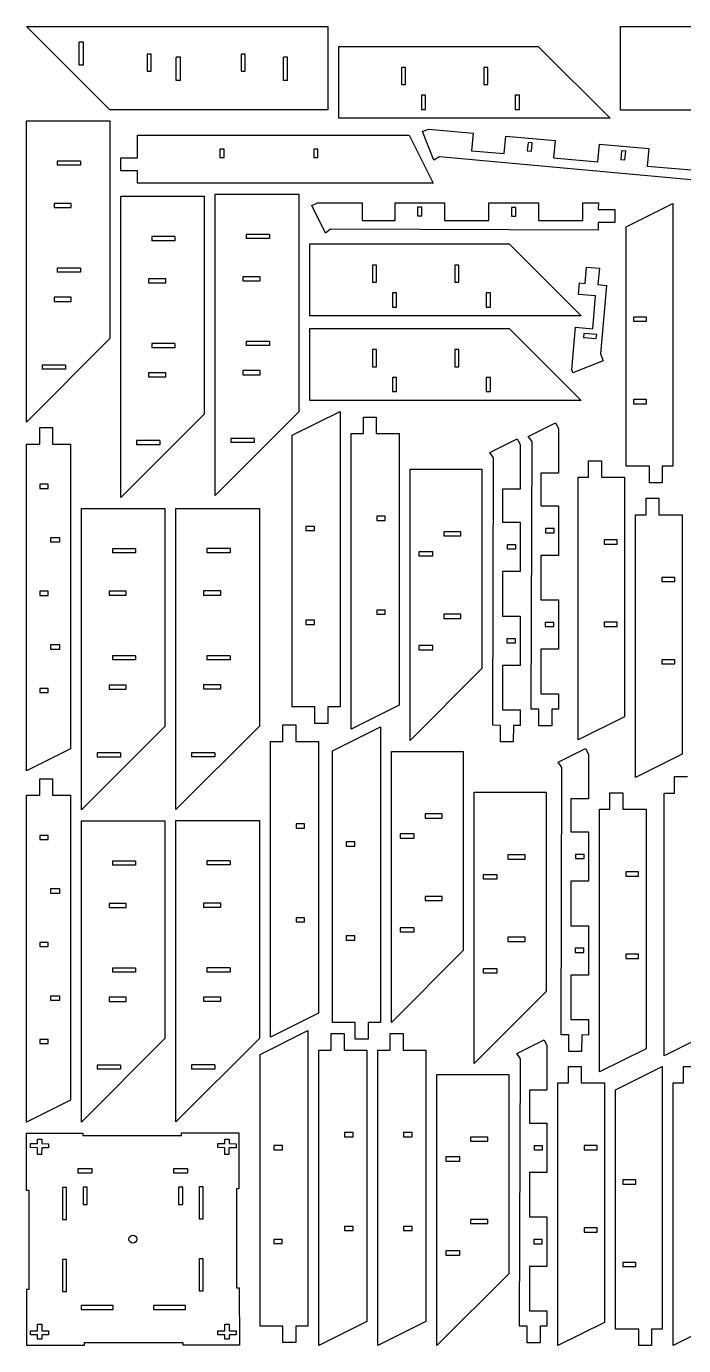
# Model space of a CAD drawing. Extents: x 12 to 2357, y -4 to 494.
# Drawn here: x 1513.4 to 1752.5, y -3.7 to 476.4 of the extents above; entities that cross this region are included whole.
import ezdxf

# ---------------------------------------------------------------- set-up
doc = ezdxf.new("R2010")
doc.units = 0
doc.layers.get('0').update_dxf_attribs({"linetype": 'CONTINUOUS'})

msp = doc.modelspace()

# ---------------------------------------------------------------- linework, layer by layer
for p, q in [((1543.78, 446.06), (1513.41, 476.43)), ((1513.41, 476.43), (1623.04, 476.43)), ((1623.04, 476.43), (1623.04, 446.06)), ((1729.48, 476.35), (1793.18, 476.35)), ((1729.48, 445.95), (1729.48, 476.35)), ((1534.13, 470.73), (1532.63, 470.73)), ((1532.63, 462.26), (1532.63, 470.73)), ((1534.13, 462.26), (1534.13, 470.73)), ((1558.83, 466.38), (1557.33, 466.38)), ((1557.33, 466.38), (1557.33, 460.13)), ((1558.83, 460.13), (1558.83, 466.38)), ((1593, 466.38), (1591.5, 466.38)), ((1591.5, 466.38), (1591.5, 460.13)), ((1593, 460.13), (1593, 466.38)), ((1627.04, 469.17), (1699.56, 469.17)), ((1627.04, 443.01), (1627.04, 469.17)), ((1699.56, 469.17), (1725.72, 443.01)), ((1534.13, 462.26), (1532.63, 462.26)), ((1569.43, 465.21), (1567.93, 465.21)), ((1567.93, 456.74), (1567.93, 465.21)), ((1569.43, 456.74), (1569.43, 465.21)), ((1606.9, 456.74), (1606.9, 465.21)), ((1608.4, 465.21), (1606.9, 465.21)), ((1608.4, 456.74), (1608.4, 465.21)), ((1649.83, 461.5), (1649.83, 455.25)), ((1651.33, 461.5), (1649.83, 461.5)), ((1651.33, 455.25), (1651.33, 461.5)), ((1679.81, 461.5), (1679.81, 455.25)), ((1681.31, 461.5), (1679.81, 461.5)), ((1681.31, 455.25), (1681.31, 461.5)), ((1557.33, 460.13), (1558.83, 460.13)), ((1569.43, 456.74), (1567.93, 456.74)), ((1591.5, 460.13), (1593, 460.13)), ((1608.4, 456.74), (1606.9, 456.74)), ((1649.83, 455.25), (1651.33, 455.25)), ((1657.08, 451.35), (1657.08, 446.23)), ((1658.58, 451.35), (1657.08, 451.35)), ((1658.58, 446.23), (1658.58, 451.35)), ((1679.81, 455.25), (1681.31, 455.25)), ((1691.26, 451.35), (1691.26, 446.23)), ((1692.76, 451.35), (1691.26, 451.35)), ((1692.76, 446.23), (1692.76, 451.35)), ((1513.41, 442.06), (1543.78, 442.06)), ((1513.41, 332.43), (1513.41, 442.06)), ((1623.04, 446.06), (1543.78, 446.06)), ((1543.78, 442.06), (1543.78, 362.8)), ((1725.72, 443.01), (1627.04, 443.01)), ((1657.08, 446.23), (1658.58, 446.23)), ((1691.26, 446.23), (1692.76, 446.23)), ((1773.91, 445.95), (1729.48, 445.95)), ((1657.53, 438.12), (1659.7, 438.98)), ((1661.62, 427.77), (1657.53, 438.12)), ((1659.7, 438.98), (1675.88, 437.56)), ((1675.88, 437.56), (1675.32, 431.19)), ((1553.78, 436.82), (1652.63, 436.82)), ((1553.78, 428.55), (1553.78, 436.82)), ((1652.63, 436.82), (1661.36, 419.37)), ((1687.26, 430.15), (1687.82, 436.52)), ((1687.82, 436.52), (1705.74, 434.95)), ((1695.89, 434.19), (1695.62, 431.11)), ((1697.37, 434.06), (1695.89, 434.19)), ((1697.1, 430.98), (1697.37, 434.06)), ((1705.74, 434.95), (1705.18, 428.58)), ((1721.31, 427.17), (1721.87, 433.54)), ((1721.87, 433.54), (1739.78, 431.97)), ((1524.64, 427.43), (1524.64, 425.93)), ((1533.11, 427.43), (1524.64, 427.43)), ((1533.11, 427.43), (1533.11, 425.93)), ((1547.78, 428.55), (1553.78, 428.55)), ((1547.78, 423.85), (1547.78, 428.55)), ((1583.81, 431.78), (1583.81, 428.71)), ((1585.33, 431.78), (1583.81, 431.78)), ((1583.81, 428.71), (1585.33, 428.71)), ((1585.33, 428.71), (1585.33, 431.78)), ((1618, 431.79), (1618, 428.7)), ((1619.48, 431.79), (1618, 431.79)), ((1618, 428.7), (1619.48, 428.7)), ((1619.48, 428.7), (1619.48, 431.79)), ((1663.65, 428.97), (1661.62, 427.77)), ((1760.6, 420.16), (1663.65, 428.97)), ((1675.32, 431.19), (1687.26, 430.15)), ((1695.62, 431.11), (1697.1, 430.98)), ((1705.18, 428.58), (1721.31, 427.17)), ((1729.91, 431.09), (1729.64, 428.03)), ((1729.64, 428.03), (1731.15, 427.9)), ((1731.42, 430.96), (1729.91, 431.09)), ((1731.15, 427.9), (1731.42, 430.96)), ((1739.78, 431.97), (1739.23, 425.6)), ((1533.11, 425.93), (1524.64, 425.93)), ((1553.78, 423.85), (1547.78, 423.85)), ((1553.78, 419.37), (1553.78, 423.85)), ((1739.23, 425.6), (1755.35, 424.19)), ((1661.36, 419.37), (1553.78, 419.37)), ((1547.78, 414.59), (1578.14, 414.59)), ((1547.78, 304.96), (1547.78, 414.59)), ((1578.14, 414.59), (1578.14, 335.33)), ((1582.14, 415.37), (1612.51, 415.37)), ((1582.14, 305.74), (1582.14, 415.37)), ((1612.51, 415.37), (1612.51, 336.11)), ((1523.46, 412.02), (1523.46, 410.52)), ((1529.71, 412.02), (1523.46, 412.02)), ((1523.46, 410.52), (1529.71, 410.52)), ((1529.71, 410.52), (1529.71, 412.02)), ((1617.19, 411.19), (1619.28, 412.23)), ((1622.17, 401.23), (1617.19, 411.19)), ((1619.28, 412.23), (1635.52, 412.23)), ((1635.52, 412.23), (1635.52, 405.84)), ((1647.51, 412.23), (1665.49, 412.23)), ((1647.51, 405.84), (1647.51, 412.23)), ((1657.23, 410.62), (1655.74, 410.62)), ((1655.74, 410.62), (1655.74, 407.53)), ((1657.23, 407.53), (1657.23, 410.62)), ((1665.49, 412.23), (1665.49, 405.84)), ((1681.68, 412.23), (1699.67, 412.23)), ((1681.68, 405.84), (1681.68, 412.23)), ((1691.42, 410.5), (1689.91, 410.5)), ((1689.91, 410.5), (1689.91, 407.42)), ((1691.42, 407.42), (1691.42, 410.5)), ((1699.67, 412.23), (1699.67, 405.84)), ((1715.86, 412.23), (1721.47, 412.23)), ((1715.86, 405.84), (1715.86, 412.23)), ((1721.47, 412.23), (1721.46, 409.77)), ((1721.46, 409.77), (1727.47, 409.75)), ((1727.47, 409.75), (1727.47, 405.05)), ((1731.57, 403.46), (1748.51, 411.93)), ((1748.51, 411.93), (1748.51, 316.34)), ((1635.52, 405.84), (1647.51, 405.84)), ((1655.74, 407.53), (1657.23, 407.53)), ((1665.49, 405.84), (1681.68, 405.84)), ((1689.91, 407.42), (1691.42, 407.42)), ((1699.67, 405.84), (1715.86, 405.84)), ((1721.44, 405.07), (1721.43, 402.28)), ((1727.47, 405.05), (1721.44, 405.07)), ((1731.57, 316.34), (1731.57, 403.46)), ((1559, 399.95), (1559, 398.45)), ((1567.47, 399.95), (1559, 399.95)), ((1567.47, 399.95), (1567.47, 398.45)), ((1593.37, 400.74), (1593.37, 399.24)), ((1601.84, 400.74), (1593.37, 400.74)), ((1601.84, 399.24), (1593.37, 399.24)), ((1601.84, 400.74), (1601.84, 399.24)), ((1624.08, 402.6), (1622.17, 401.23)), ((1721.43, 402.28), (1624.08, 402.6)), ((1567.47, 398.45), (1559, 398.45)), ((1616.51, 397.25), (1689.03, 397.25)), ((1616.51, 371.09), (1616.51, 397.25)), ((1689.03, 397.25), (1715.19, 371.09)), ((1639.3, 389.58), (1639.3, 383.33)), ((1640.8, 389.58), (1639.3, 389.58)), ((1640.8, 383.33), (1640.8, 389.58)), ((1669.28, 389.58), (1669.28, 383.33)), ((1670.78, 389.58), (1669.28, 389.58)), ((1670.78, 383.33), (1670.78, 389.58)), ((1524.64, 388.46), (1524.64, 386.96)), ((1533.11, 388.46), (1524.64, 388.46)), ((1533.11, 386.96), (1524.64, 386.96)), ((1533.11, 388.46), (1533.11, 386.96)), ((1557.83, 384.55), (1557.83, 383.05)), ((1564.08, 384.55), (1557.83, 384.55)), ((1564.08, 383.05), (1564.08, 384.55)), ((1592.19, 385.33), (1592.19, 383.83)), ((1598.44, 385.33), (1592.19, 385.33)), ((1598.44, 383.83), (1598.44, 385.33)), ((1716.66, 382.87), (1717.18, 388.84)), ((1717.18, 388.84), (1721.85, 388.43)), ((1721.85, 388.43), (1721.33, 382.46)), ((1557.83, 383.05), (1564.08, 383.05)), ((1592.19, 383.83), (1598.44, 383.83)), ((1639.3, 383.33), (1640.8, 383.33)), ((1646.55, 379.42), (1646.55, 374.31)), ((1648.05, 379.42), (1646.55, 379.42)), ((1648.05, 374.31), (1648.05, 379.42)), ((1669.28, 383.33), (1670.78, 383.33)), ((1680.72, 379.42), (1680.72, 374.31)), ((1682.22, 379.42), (1680.72, 379.42)), ((1682.22, 374.31), (1682.22, 379.42)), ((1714.22, 378.87), (1714.59, 383.05)), ((1714.59, 383.05), (1716.66, 382.87)), ((1721.33, 382.46), (1724.44, 382.18)), ((1724.44, 382.18), (1722.26, 357.22)), ((1523.46, 377.85), (1523.46, 376.35)), ((1529.71, 377.85), (1523.46, 377.85)), ((1523.46, 376.35), (1529.71, 376.35)), ((1529.71, 376.35), (1529.71, 377.85)), ((1720.49, 378.32), (1714.22, 378.87)), ((1719.45, 366.37), (1720.49, 378.32)), ((1715.19, 371.09), (1616.51, 371.09)), ((1646.55, 374.31), (1648.05, 374.31)), ((1680.72, 374.31), (1682.22, 374.31)), ((1734.26, 370.61), (1734.26, 369.11)), ((1738.95, 370.61), (1734.26, 370.61)), ((1738.95, 369.11), (1738.95, 370.61)), ((1616.51, 366.5), (1689.03, 366.5)), ((1616.51, 340.34), (1616.51, 366.5)), ((1689.03, 366.5), (1715.19, 340.34)), ((1711.82, 351.46), (1713.18, 366.92)), ((1713.18, 366.92), (1719.45, 366.37)), ((1734.26, 369.11), (1738.95, 369.11)), ((1543.78, 362.8), (1513.41, 332.43)), ((1559, 360.98), (1559, 359.48)), ((1567.47, 360.98), (1559, 360.98)), ((1567.47, 360.98), (1567.47, 359.48)), ((1593.37, 361.77), (1593.37, 360.27)), ((1601.84, 361.77), (1593.37, 361.77)), ((1601.84, 360.27), (1593.37, 360.27)), ((1601.84, 361.77), (1601.84, 360.27)), ((1716.2, 364.71), (1716.07, 363.22)), ((1716.07, 363.22), (1720.74, 362.81)), ((1720.87, 364.3), (1716.2, 364.71)), ((1720.74, 362.81), (1720.87, 364.3)), ((1567.47, 359.48), (1559, 359.48)), ((1639.3, 358.83), (1639.3, 352.58)), ((1640.8, 358.83), (1639.3, 358.83)), ((1640.8, 352.58), (1640.8, 358.83)), ((1669.28, 358.83), (1669.28, 352.58)), ((1670.78, 358.83), (1669.28, 358.83)), ((1670.78, 352.58), (1670.78, 358.83)), ((1722.26, 357.22), (1723.24, 354.73)), ((1519.11, 353.15), (1519.11, 351.65)), ((1527.58, 353.15), (1519.11, 353.15)), ((1527.58, 351.65), (1519.11, 351.65)), ((1527.58, 353.15), (1527.58, 351.65)), ((1592.19, 351.16), (1592.19, 349.66)), ((1598.44, 351.16), (1592.19, 351.16)), ((1598.44, 349.66), (1598.44, 351.16)), ((1639.3, 352.58), (1640.8, 352.58)), ((1669.28, 352.58), (1670.78, 352.58)), ((1712.25, 350.38), (1711.82, 351.46)), ((1723.24, 354.73), (1712.25, 350.38)), ((1557.83, 350.38), (1557.83, 348.88)), ((1564.08, 350.38), (1557.83, 350.38)), ((1557.83, 348.88), (1564.08, 348.88)), ((1564.08, 348.88), (1564.08, 350.38)), ((1592.19, 349.66), (1598.44, 349.66)), ((1646.55, 348.67), (1646.55, 343.56)), ((1648.05, 348.67), (1646.55, 348.67)), ((1648.05, 343.56), (1648.05, 348.67)), ((1680.72, 348.67), (1680.72, 343.56)), ((1682.22, 348.67), (1680.72, 348.67)), ((1682.22, 343.56), (1682.22, 348.67)), ((1646.55, 343.56), (1648.05, 343.56)), ((1680.72, 343.56), (1682.22, 343.56)), ((1612.51, 336.11), (1582.14, 305.74)), ((1610.08, 327.62), (1627.53, 336.34)), ((1715.19, 340.34), (1616.51, 340.34)), ((1627.53, 336.34), (1627.53, 228.76)), ((1738.95, 340.63), (1734.26, 340.63)), ((1734.26, 340.63), (1734.26, 339.13)), ((1734.26, 339.13), (1738.95, 339.13)), ((1738.95, 339.13), (1738.95, 340.63)), ((1578.14, 335.33), (1547.78, 304.96)), ((1636, 334.22), (1640.7, 334.22)), ((1636, 328.22), (1636, 334.22)), ((1640.7, 334.22), (1640.7, 328.22)), ((1695.98, 327.24), (1705.94, 332.21)), ((1705.94, 332.21), (1706.98, 330.12)), ((1518.25, 330.44), (1522.94, 330.44)), ((1518.25, 324.44), (1518.25, 330.44)), ((1522.94, 330.44), (1522.94, 324.44)), ((1587.84, 326.46), (1587.84, 324.96)), ((1596.32, 326.46), (1587.84, 326.46)), ((1596.32, 326.46), (1596.32, 324.96)), ((1610.08, 228.76), (1610.08, 327.62)), ((1631.53, 328.22), (1636, 328.22)), ((1631.53, 220.64), (1631.53, 328.22)), ((1640.7, 328.22), (1648.97, 328.22)), ((1648.97, 328.22), (1648.97, 229.37)), ((1697.35, 325.32), (1695.98, 327.24)), ((1706.98, 330.12), (1706.98, 313.89)), ((1513.41, 324.44), (1518.25, 324.44)), ((1513.41, 205.46), (1513.41, 324.44)), ((1522.94, 324.44), (1529.46, 324.44)), ((1529.46, 324.44), (1529.46, 213.48)), ((1553.48, 325.68), (1553.48, 324.18)), ((1561.95, 325.68), (1553.48, 325.68)), ((1561.95, 324.18), (1553.48, 324.18)), ((1561.95, 325.68), (1561.95, 324.18)), ((1596.32, 324.96), (1587.84, 324.96)), ((1682.02, 321.35), (1691.98, 326.32)), ((1691.98, 326.32), (1693.02, 324.23)), ((1693.02, 324.23), (1693.02, 308)), ((1697.03, 227.97), (1697.35, 325.32)), ((1683.39, 319.43), (1682.02, 321.35)), ((1683.07, 222.08), (1683.39, 319.43)), ((1717.89, 318.34), (1722.58, 318.34)), ((1717.89, 312.34), (1717.89, 318.34)), ((1722.58, 318.34), (1722.58, 312.34)), ((1652.97, 315.28), (1679.13, 315.28)), ((1652.97, 216.6), (1652.97, 315.28)), ((1679.13, 315.28), (1679.13, 242.76)), ((1700.59, 313.89), (1700.59, 301.9)), ((1706.98, 313.89), (1700.59, 313.89)), ((1714.09, 312.34), (1717.89, 312.34)), ((1714.09, 216.75), (1714.09, 312.34)), ((1722.58, 312.34), (1731.03, 312.34)), ((1731.03, 312.34), (1731.03, 225.22)), ((1740.02, 316.34), (1731.57, 316.34)), ((1740.02, 310.34), (1740.02, 316.34)), ((1744.71, 316.34), (1744.71, 310.34)), ((1748.51, 316.34), (1744.71, 316.34)), ((1518.25, 309.81), (1518.25, 308.31)), ((1521.38, 309.81), (1518.25, 309.81)), ((1518.25, 308.31), (1521.38, 308.31)), ((1521.38, 308.31), (1521.38, 309.81)), ((1686.62, 308), (1686.62, 296.01)), ((1693.02, 308), (1686.62, 308)), ((1744.71, 310.34), (1740.02, 310.34)), ((1738.83, 304.72), (1743.52, 304.72)), ((1738.83, 298.72), (1738.83, 304.72)), ((1743.52, 304.72), (1743.52, 298.72)), ((1533.46, 300.96), (1563.83, 300.96)), ((1533.46, 191.33), (1533.46, 300.96)), ((1563.83, 300.96), (1563.83, 221.69)), ((1567.83, 301.03), (1598.19, 301.03)), ((1567.83, 191.4), (1567.83, 301.03)), ((1598.19, 301.03), (1598.19, 221.77)), ((1643.93, 298.19), (1640.86, 298.19)), ((1640.86, 298.19), (1640.86, 296.67)), ((1643.93, 296.67), (1643.93, 298.19)), ((1700.59, 301.9), (1706.98, 301.9)), ((1706.98, 301.9), (1706.98, 283.91)), ((1735.03, 298.72), (1738.83, 298.72)), ((1735.03, 203.14), (1735.03, 298.72)), ((1743.52, 298.72), (1751.96, 298.72)), ((1751.96, 298.72), (1751.96, 211.6)), ((1615.11, 294.47), (1615.11, 292.99)), ((1618.21, 294.47), (1615.11, 294.47)), ((1615.11, 292.99), (1618.21, 292.99)), ((1618.21, 292.99), (1618.21, 294.47)), ((1640.86, 296.67), (1643.93, 296.67)), ((1686.62, 296.01), (1693.02, 296.01)), ((1693.02, 296.01), (1693.02, 278.02)), ((1702.28, 293.66), (1702.28, 292.17)), ((1705.37, 293.66), (1702.28, 293.66)), ((1705.37, 292.17), (1705.37, 293.66)), ((1525.56, 290.32), (1522.21, 290.32)), ((1522.21, 290.32), (1522.21, 288.82)), ((1522.21, 288.82), (1525.56, 288.82)), ((1525.56, 288.82), (1525.56, 290.32)), ((1665.21, 292.49), (1665.21, 290.99)), ((1671.46, 292.49), (1665.21, 292.49)), ((1665.21, 290.99), (1671.46, 290.99)), ((1671.46, 290.99), (1671.46, 292.49)), ((1702.28, 292.17), (1705.37, 292.17)), ((1723.65, 289.55), (1723.65, 288.05)), ((1728.34, 289.55), (1723.65, 289.55)), ((1728.34, 288.05), (1728.34, 289.55)), ((1544.69, 286.32), (1544.69, 284.82)), ((1553.16, 286.32), (1544.69, 286.32)), ((1553.16, 284.82), (1544.69, 284.82)), ((1553.16, 286.32), (1553.16, 284.82)), ((1579.05, 286.39), (1579.05, 284.89)), ((1587.52, 286.39), (1579.05, 286.39)), ((1587.52, 284.89), (1579.05, 284.89)), ((1587.52, 286.39), (1587.52, 284.89)), ((1656.19, 285.24), (1656.19, 283.74)), ((1661.31, 285.24), (1656.19, 285.24)), ((1656.19, 283.74), (1661.31, 283.74)), ((1661.31, 283.74), (1661.31, 285.24)), ((1688.32, 287.77), (1688.32, 286.28)), ((1691.4, 287.77), (1688.32, 287.77)), ((1688.32, 286.28), (1691.4, 286.28)), ((1691.4, 286.28), (1691.4, 287.77)), ((1700.59, 283.91), (1700.59, 267.72)), ((1706.98, 283.91), (1700.59, 283.91)), ((1723.65, 288.05), (1728.34, 288.05)), ((1686.62, 278.02), (1686.62, 261.83)), ((1693.02, 278.02), (1686.62, 278.02)), ((1744.59, 275.93), (1744.59, 274.43)), ((1749.27, 275.93), (1744.59, 275.93)), ((1744.59, 274.43), (1749.27, 274.43)), ((1749.27, 274.43), (1749.27, 275.93)), ((1518.25, 270.84), (1518.25, 269.34)), ((1521.38, 270.84), (1518.25, 270.84)), ((1518.25, 269.34), (1521.38, 269.34)), ((1521.38, 269.34), (1521.38, 270.84)), ((1543.51, 270.92), (1543.51, 269.42)), ((1549.76, 270.92), (1543.51, 270.92)), ((1543.51, 269.42), (1549.76, 269.42)), ((1549.76, 269.42), (1549.76, 270.92)), ((1577.88, 270.99), (1577.88, 269.49)), ((1584.13, 270.99), (1577.88, 270.99)), ((1577.88, 269.49), (1584.13, 269.49)), ((1584.13, 269.49), (1584.13, 270.99)), ((1700.59, 267.72), (1706.98, 267.72)), ((1706.98, 267.72), (1706.98, 249.74)), ((1615.12, 260.32), (1615.12, 258.79)), ((1618.2, 260.32), (1615.12, 260.32)), ((1618.2, 258.79), (1618.2, 260.32)), ((1643.94, 264), (1640.85, 264)), ((1640.85, 264), (1640.85, 262.52)), ((1640.85, 262.52), (1643.94, 262.52)), ((1643.94, 262.52), (1643.94, 264)), ((1665.21, 262.51), (1665.21, 261.01)), ((1671.46, 262.51), (1665.21, 262.51)), ((1665.21, 261.01), (1671.46, 261.01)), ((1671.46, 261.01), (1671.46, 262.51)), ((1686.62, 261.83), (1693.02, 261.83)), ((1693.02, 261.83), (1693.02, 243.85)), ((1702.17, 259.5), (1702.17, 257.99)), ((1705.25, 259.5), (1702.17, 259.5)), ((1705.25, 257.99), (1705.25, 259.5)), ((1723.65, 259.57), (1723.65, 258.07)), ((1728.34, 259.57), (1723.65, 259.57)), ((1728.34, 258.07), (1728.34, 259.57)), ((1615.12, 258.79), (1618.2, 258.79)), ((1702.17, 257.99), (1705.25, 257.99)), ((1723.65, 258.07), (1728.34, 258.07)), ((1525.56, 251.35), (1522.21, 251.35)), ((1522.21, 251.35), (1522.21, 249.85)), ((1522.21, 249.85), (1525.56, 249.85)), ((1525.56, 249.85), (1525.56, 251.35)), ((1656.19, 251.07), (1656.19, 249.57)), ((1661.31, 251.07), (1656.19, 251.07)), ((1661.31, 249.57), (1661.31, 251.07)), ((1688.21, 253.61), (1688.21, 252.1)), ((1691.29, 253.61), (1688.21, 253.61)), ((1688.21, 252.1), (1691.29, 252.1)), ((1691.29, 252.1), (1691.29, 253.61)), ((1700.59, 249.74), (1700.59, 233.55)), ((1706.98, 249.74), (1700.59, 249.74)), ((1544.69, 247.35), (1544.69, 245.85)), ((1553.16, 247.35), (1544.69, 247.35)), ((1553.16, 245.85), (1544.69, 245.85)), ((1553.16, 247.35), (1553.16, 245.85)), ((1579.05, 247.42), (1579.05, 245.92)), ((1587.52, 247.42), (1579.05, 247.42)), ((1587.52, 245.92), (1579.05, 245.92)), ((1587.52, 247.42), (1587.52, 245.92)), ((1656.19, 249.57), (1661.31, 249.57)), ((1744.59, 245.95), (1744.59, 244.45)), ((1749.27, 245.95), (1744.59, 245.95)), ((1749.27, 244.45), (1749.27, 245.95)), ((1679.13, 242.76), (1652.97, 216.6)), ((1686.62, 243.85), (1686.62, 227.66)), ((1693.02, 243.85), (1686.62, 243.85)), ((1744.59, 244.45), (1749.27, 244.45)), ((1518.25, 235.53), (1518.25, 234.03)), ((1521.38, 235.53), (1518.25, 235.53)), ((1521.38, 234.03), (1521.38, 235.53)), ((1543.51, 236.74), (1543.51, 235.24)), ((1549.76, 236.74), (1543.51, 236.74)), ((1543.51, 235.24), (1549.76, 235.24)), ((1549.76, 235.24), (1549.76, 236.74)), ((1577.88, 236.82), (1577.88, 235.32)), ((1584.13, 236.82), (1577.88, 236.82)), ((1577.88, 235.32), (1584.13, 235.32)), ((1584.13, 235.32), (1584.13, 236.82)), ((1518.25, 234.03), (1521.38, 234.03)), ((1700.59, 233.55), (1706.98, 233.55)), ((1706.98, 233.55), (1706.98, 227.94)), ((1618.35, 228.76), (1610.08, 228.76)), ((1618.35, 222.76), (1618.35, 228.76)), ((1623.05, 228.76), (1623.05, 222.76)), ((1627.53, 228.76), (1623.05, 228.76)), ((1648.97, 229.37), (1631.53, 220.64)), ((1686.62, 227.66), (1693.02, 227.66)), ((1693.02, 227.66), (1693.02, 222.05)), ((1699.82, 227.96), (1697.03, 227.97)), ((1699.8, 221.93), (1699.82, 227.96)), ((1704.52, 227.95), (1704.5, 221.93)), ((1706.98, 227.94), (1704.52, 227.95)), ((1563.83, 221.69), (1533.46, 191.33)), ((1598.19, 221.77), (1567.83, 191.4)), ((1606.67, 222.22), (1611.37, 222.22)), ((1606.67, 216.22), (1606.67, 222.22)), ((1611.37, 222.22), (1611.37, 216.22)), ((1623.05, 222.76), (1618.35, 222.76)), ((1624.75, 212.78), (1642.19, 221.5)), ((1642.19, 221.5), (1642.19, 113.92)), ((1685.86, 222.07), (1683.07, 222.08)), ((1685.84, 216.04), (1685.86, 222.07)), ((1690.56, 222.06), (1690.54, 216.04)), ((1693.02, 222.05), (1690.56, 222.06)), ((1704.5, 221.93), (1699.8, 221.93)), ((1731.03, 225.22), (1714.09, 216.75)), ((1602.19, 216.22), (1606.67, 216.22)), ((1602.19, 108.65), (1602.19, 216.22)), ((1611.37, 216.22), (1619.64, 216.22)), ((1619.64, 216.22), (1619.64, 117.37)), ((1690.54, 216.04), (1685.84, 216.04)), ((1529.46, 213.48), (1513.41, 205.46)), ((1539.17, 212.05), (1539.17, 210.55)), ((1547.64, 212.05), (1539.17, 212.05)), ((1547.64, 212.05), (1547.64, 210.55)), ((1573.53, 212.12), (1573.53, 210.62)), ((1582, 212.12), (1573.53, 212.12)), ((1582, 212.12), (1582, 210.62)), ((1624.75, 113.92), (1624.75, 212.78)), ((1646.19, 212.6), (1672.35, 212.6)), ((1646.19, 113.92), (1646.19, 212.6)), ((1672.35, 212.6), (1672.35, 140.08)), ((1706.88, 208.67), (1716.83, 213.65)), ((1716.83, 213.65), (1717.88, 211.56)), ((1717.88, 211.56), (1717.88, 195.33)), ((1751.96, 211.6), (1735.03, 203.14)), ((1547.64, 210.55), (1539.17, 210.55)), ((1582, 210.62), (1573.53, 210.62)), ((1708.25, 206.76), (1706.88, 208.67)), ((1707.92, 109.41), (1708.25, 206.76)), ((1518.25, 202.64), (1522.94, 202.64)), ((1518.25, 196.64), (1518.25, 202.64)), ((1522.94, 202.64), (1522.94, 196.64)), ((1749.23, 203.42), (1753.92, 203.42)), ((1749.23, 197.42), (1749.23, 203.42)), ((1676.35, 197.71), (1702.51, 197.71)), ((1676.35, 99.03), (1676.35, 197.71)), ((1702.51, 197.71), (1702.51, 125.19)), ((1725.68, 197.52), (1730.37, 197.52)), ((1725.68, 191.52), (1725.68, 197.52)), ((1730.37, 197.52), (1730.37, 191.52)), ((1745.42, 197.42), (1749.23, 197.42)), ((1745.42, 101.83), (1745.42, 197.42)), ((1513.41, 196.64), (1518.25, 196.64)), ((1513.41, 77.65), (1513.41, 196.64)), ((1522.94, 196.64), (1529.46, 196.64)), ((1529.46, 196.64), (1529.46, 85.68)), ((1711.48, 195.33), (1711.48, 183.34)), ((1717.88, 195.33), (1711.48, 195.33)), ((1533.46, 187.33), (1563.83, 187.33)), ((1533.46, 77.7), (1533.46, 187.33)), ((1563.83, 187.33), (1563.83, 108.06)), ((1567.83, 187.4), (1598.19, 187.4)), ((1567.83, 77.77), (1567.83, 187.4)), ((1598.19, 187.4), (1598.19, 108.14)), ((1658.43, 189.81), (1658.43, 188.31)), ((1664.68, 189.81), (1658.43, 189.81)), ((1658.43, 188.31), (1664.68, 188.31)), ((1664.68, 188.31), (1664.68, 189.81)), ((1721.88, 191.52), (1725.68, 191.52)), ((1721.88, 95.93), (1721.88, 191.52)), ((1730.37, 191.52), (1738.81, 191.52)), ((1738.81, 191.52), (1738.81, 104.4)), ((1614.6, 186.19), (1611.53, 186.19)), ((1611.53, 186.19), (1611.53, 184.67)), ((1611.53, 184.67), (1614.6, 184.67)), ((1614.6, 184.67), (1614.6, 186.19)), ((1649.41, 182.56), (1649.41, 181.06)), ((1654.53, 182.56), (1649.41, 182.56)), ((1654.53, 181.06), (1654.53, 182.56)), ((1711.48, 183.34), (1717.88, 183.34)), ((1717.88, 183.34), (1717.88, 165.35)), ((1518.25, 182), (1518.25, 180.5)), ((1521.38, 182), (1518.25, 182)), ((1518.25, 180.5), (1521.38, 180.5)), ((1521.38, 180.5), (1521.38, 182)), ((1629.78, 179.63), (1629.78, 178.15)), ((1632.87, 179.63), (1629.78, 179.63)), ((1629.78, 178.15), (1632.87, 178.15)), ((1632.87, 178.15), (1632.87, 179.63)), ((1649.41, 181.06), (1654.53, 181.06)), ((1688.59, 174.92), (1688.59, 173.42)), ((1694.84, 174.92), (1688.59, 174.92)), ((1688.59, 173.42), (1694.84, 173.42)), ((1694.84, 173.42), (1694.84, 174.92)), ((1713.17, 175.1), (1713.17, 173.61)), ((1716.26, 175.1), (1713.17, 175.1)), ((1713.17, 173.61), (1716.26, 173.61)), ((1716.26, 173.61), (1716.26, 175.1)), ((1544.69, 172.69), (1544.69, 171.19)), ((1553.16, 172.69), (1544.69, 172.69)), ((1553.16, 171.19), (1544.69, 171.19)), ((1553.16, 172.69), (1553.16, 171.19)), ((1579.05, 172.76), (1579.05, 171.26)), ((1587.52, 172.76), (1579.05, 172.76)), ((1587.52, 171.26), (1579.05, 171.26)), ((1587.52, 172.76), (1587.52, 171.26)), ((1731.44, 168.73), (1731.44, 167.23)), ((1736.12, 168.73), (1731.44, 168.73)), ((1736.12, 167.23), (1736.12, 168.73)), ((1679.57, 167.67), (1679.57, 166.17)), ((1684.68, 167.67), (1679.57, 167.67)), ((1679.57, 166.17), (1684.68, 166.17)), ((1684.68, 166.17), (1684.68, 167.67)), ((1711.48, 165.35), (1711.48, 149.16)), ((1717.88, 165.35), (1711.48, 165.35)), ((1731.44, 167.23), (1736.12, 167.23)), ((1525.56, 162.52), (1522.21, 162.52)), ((1522.21, 162.52), (1522.21, 161.02)), ((1522.21, 161.02), (1525.56, 161.02)), ((1525.56, 161.02), (1525.56, 162.52)), ((1658.43, 159.83), (1658.43, 158.33)), ((1664.68, 159.83), (1658.43, 159.83)), ((1664.68, 158.33), (1664.68, 159.83)), ((1543.51, 157.29), (1543.51, 155.79)), ((1549.76, 157.29), (1543.51, 157.29)), ((1543.51, 155.79), (1549.76, 155.79)), ((1549.76, 155.79), (1549.76, 157.29)), ((1577.88, 157.36), (1577.88, 155.86)), ((1584.13, 157.36), (1577.88, 157.36)), ((1577.88, 155.86), (1584.13, 155.86)), ((1584.13, 155.86), (1584.13, 157.36)), ((1658.43, 158.33), (1664.68, 158.33)), ((1614.61, 152), (1611.52, 152)), ((1611.52, 152), (1611.52, 150.52)), ((1611.52, 150.52), (1614.61, 150.52)), ((1614.61, 150.52), (1614.61, 152)), ((1711.48, 149.16), (1717.88, 149.16)), ((1717.88, 149.16), (1717.88, 131.18)), ((1629.79, 145.48), (1629.79, 143.95)), ((1632.86, 145.48), (1629.79, 145.48)), ((1632.86, 143.95), (1632.86, 145.48)), ((1649.41, 148.39), (1649.41, 146.89)), ((1654.53, 148.39), (1649.41, 148.39)), ((1649.41, 146.89), (1654.53, 146.89)), ((1654.53, 146.89), (1654.53, 148.39)), ((1688.59, 144.94), (1688.59, 143.44)), ((1694.84, 144.94), (1688.59, 144.94)), ((1694.84, 143.44), (1694.84, 144.94)), ((1518.25, 143.03), (1518.25, 141.53)), ((1521.38, 143.03), (1518.25, 143.03)), ((1518.25, 141.53), (1521.38, 141.53)), ((1521.38, 141.53), (1521.38, 143.03)), ((1629.79, 143.95), (1632.86, 143.95)), ((1672.35, 140.08), (1646.19, 113.92)), ((1688.59, 143.44), (1694.84, 143.44)), ((1713.06, 140.93), (1713.06, 139.42)), ((1716.14, 140.93), (1713.06, 140.93)), ((1713.06, 139.42), (1716.14, 139.42)), ((1716.14, 139.42), (1716.14, 140.93)), ((1731.44, 138.75), (1731.44, 137.25)), ((1736.12, 138.75), (1731.44, 138.75)), ((1731.44, 137.25), (1736.12, 137.25)), ((1736.12, 137.25), (1736.12, 138.75)), ((1544.69, 133.72), (1544.69, 132.22)), ((1553.16, 133.72), (1544.69, 133.72)), ((1553.16, 132.22), (1544.69, 132.22)), ((1553.16, 133.72), (1553.16, 132.22)), ((1579.05, 133.79), (1579.05, 132.29)), ((1587.52, 133.79), (1579.05, 133.79)), ((1587.52, 132.29), (1579.05, 132.29)), ((1587.52, 133.79), (1587.52, 132.29)), ((1679.57, 133.49), (1679.57, 131.99)), ((1684.68, 133.49), (1679.57, 133.49)), ((1679.57, 131.99), (1684.68, 131.99)), ((1684.68, 131.99), (1684.68, 133.49)), ((1711.48, 131.18), (1711.48, 114.99)), ((1717.88, 131.18), (1711.48, 131.18)), ((1702.51, 125.19), (1676.35, 99.03)), ((1525.56, 123.55), (1522.21, 123.55)), ((1522.21, 123.55), (1522.21, 122.05)), ((1522.21, 122.05), (1525.56, 122.05)), ((1525.56, 122.05), (1525.56, 123.55)), ((1543.51, 123.11), (1543.51, 121.61)), ((1549.76, 123.11), (1543.51, 123.11)), ((1543.51, 121.61), (1549.76, 121.61)), ((1549.76, 121.61), (1549.76, 123.11)), ((1577.88, 123.19), (1577.88, 121.69)), ((1584.13, 123.19), (1577.88, 123.19)), ((1577.88, 121.69), (1584.13, 121.69)), ((1584.13, 121.69), (1584.13, 123.19)), ((1619.64, 117.37), (1602.19, 108.65)), ((1598.4, 102.28), (1615.84, 111)), ((1615.84, 111), (1615.84, 3.42)), ((1633.02, 113.92), (1624.75, 113.92)), ((1633.02, 107.92), (1633.02, 113.92)), ((1637.72, 113.92), (1637.72, 107.92)), ((1642.19, 113.92), (1637.72, 113.92)), ((1711.48, 114.99), (1717.88, 114.99)), ((1717.88, 114.99), (1717.88, 109.38)), ((1518.25, 107.73), (1518.25, 106.23)), ((1521.38, 107.73), (1518.25, 107.73)), ((1518.25, 106.23), (1521.38, 106.23)), ((1521.38, 106.23), (1521.38, 107.73)), ((1563.83, 108.06), (1533.46, 77.7)), ((1598.19, 108.14), (1567.83, 77.77)), ((1624.32, 109.92), (1629.02, 109.92)), ((1624.32, 103.92), (1624.32, 109.92)), ((1629.02, 109.92), (1629.02, 103.92)), ((1637.72, 107.92), (1633.02, 107.92)), ((1645.76, 109.92), (1650.46, 109.92)), ((1645.76, 103.92), (1645.76, 109.92)), ((1650.46, 109.92), (1650.46, 103.92)), ((1691.79, 102.67), (1701.74, 107.65)), ((1701.74, 107.65), (1702.79, 105.56)), ((1710.71, 109.4), (1707.92, 109.41)), ((1710.69, 103.37), (1710.71, 109.4)), ((1715.41, 109.39), (1715.39, 103.37)), ((1717.88, 109.38), (1715.41, 109.39)), ((1762.36, 110.3), (1745.42, 101.83)), ((1598.4, 3.42), (1598.4, 102.28)), ((1619.84, 103.92), (1624.32, 103.92)), ((1619.84, -3.65), (1619.84, 103.92)), ((1629.02, 103.92), (1637.29, 103.92)), ((1637.29, 103.92), (1637.29, 5.07)), ((1641.29, 103.92), (1645.76, 103.92)), ((1641.29, -3.65), (1641.29, 103.92)), ((1650.46, 103.92), (1658.73, 103.92)), ((1658.73, 103.92), (1658.73, 5.07)), ((1693.16, 100.76), (1691.79, 102.67)), ((1702.79, 105.56), (1702.79, 89.32)), ((1715.39, 103.37), (1710.69, 103.37)), ((1738.81, 104.4), (1721.88, 95.93)), ((1539.17, 98.42), (1539.17, 96.92)), ((1547.64, 98.42), (1539.17, 98.42)), ((1547.64, 96.92), (1539.17, 96.92)), ((1547.64, 98.42), (1547.64, 96.92)), ((1573.53, 98.49), (1573.53, 96.99)), ((1582, 98.49), (1573.53, 98.49)), ((1582, 96.99), (1573.53, 96.99)), ((1582, 98.49), (1582, 96.99)), ((1692.83, 3.41), (1693.16, 100.76)), ((1710.59, 97.93), (1715.28, 97.93)), ((1710.59, 91.93), (1710.59, 97.93)), ((1715.28, 97.93), (1715.28, 91.93)), ((1727.72, 89.47), (1744.66, 97.94)), ((1744.66, 97.94), (1744.66, 2.35)), ((1752.46, 97.93), (1757.15, 97.93)), ((1752.46, 91.93), (1752.46, 97.93)), ((1662.73, 95.03), (1688.89, 95.03)), ((1662.73, -3.65), (1662.73, 95.03)), ((1688.89, 95.03), (1688.89, 22.51)), ((1706.79, 91.93), (1710.59, 91.93)), ((1706.79, -3.65), (1706.79, 91.93)), ((1715.28, 91.93), (1723.72, 91.93)), ((1723.72, 91.93), (1723.72, 4.81)), ((1748.66, 91.93), (1752.46, 91.93)), ((1748.66, -3.65), (1748.66, 91.93)), ((1696.39, 89.32), (1696.39, 77.33)), ((1702.79, 89.32), (1696.39, 89.32)), ((1727.72, 2.35), (1727.72, 89.47)), ((1529.46, 85.68), (1513.41, 77.65)), ((1696.39, 77.33), (1702.79, 77.33)), ((1702.79, 77.33), (1702.79, 59.34)), ((1513.42, 73.65), (1533.89, 73.7)), ((1513.46, 52.82), (1513.42, 73.65)), ((1533.89, 73.7), (1533.89, 72.83)), ((1533.89, 72.83), (1569.88, 72.83)), ((1569.88, 73.78), (1590.71, 73.83)), ((1569.88, 72.83), (1569.88, 73.78)), ((1590.71, 73.83), (1590.75, 53.36)), ((1632.25, 73.89), (1629.17, 73.89)), ((1629.17, 73.89), (1629.17, 72.37)), ((1629.17, 72.37), (1632.25, 72.37)), ((1632.25, 72.37), (1632.25, 73.89)), ((1653.69, 73.89), (1650.62, 73.89)), ((1650.62, 73.89), (1650.62, 72.37)), ((1650.62, 72.37), (1653.69, 72.37)), ((1653.69, 72.37), (1653.69, 73.89)), ((1674.97, 72.24), (1674.97, 70.74)), ((1681.22, 72.24), (1674.97, 72.24)), ((1681.22, 70.74), (1681.22, 72.24)), ((1514.85, 68.41), (1514.86, 69.91)), ((1517.47, 68.38), (1514.85, 68.41)), ((1514.86, 69.91), (1517.49, 69.88)), ((1517.44, 65.93), (1517.47, 68.38)), ((1517.49, 69.88), (1517.51, 71.48)), ((1517.51, 71.48), (1519.01, 71.47)), ((1518.97, 68.36), (1518.94, 65.91)), ((1521.5, 68.33), (1518.97, 68.36)), ((1519.01, 71.47), (1518.99, 69.86)), ((1518.99, 69.86), (1521.51, 69.83)), ((1521.51, 69.83), (1521.5, 68.33)), ((1583.08, 68.41), (1583.1, 69.91)), ((1585.61, 68.38), (1583.08, 68.41)), ((1583.1, 69.91), (1585.63, 69.88)), ((1585.58, 65.93), (1585.61, 68.38)), ((1585.63, 69.88), (1585.64, 71.49)), ((1585.64, 71.49), (1587.14, 71.47)), ((1587.11, 68.36), (1587.08, 65.91)), ((1589.73, 68.33), (1587.11, 68.36)), ((1587.14, 71.47), (1587.13, 69.86)), ((1587.13, 69.86), (1589.75, 69.83)), ((1589.75, 69.83), (1589.73, 68.33)), ((1603.43, 69.12), (1603.43, 67.64)), ((1606.52, 69.12), (1603.43, 69.12)), ((1603.43, 67.64), (1606.52, 67.64)), ((1606.52, 67.64), (1606.52, 69.12)), ((1674.97, 70.74), (1681.22, 70.74)), ((1698.08, 69.09), (1698.08, 67.6)), ((1701.17, 69.09), (1698.08, 69.09)), ((1698.08, 67.6), (1701.17, 67.6)), ((1701.17, 67.6), (1701.17, 69.09)), ((1716.35, 69.14), (1716.35, 67.64)), ((1721.03, 69.14), (1716.35, 69.14)), ((1716.35, 67.64), (1721.03, 67.64)), ((1721.03, 67.64), (1721.03, 69.14)), ((1518.94, 65.91), (1517.44, 65.93)), ((1587.08, 65.91), (1585.58, 65.93)), ((1665.95, 64.99), (1665.95, 63.49)), ((1671.07, 64.99), (1665.95, 64.99)), ((1665.95, 63.49), (1671.07, 63.49)), ((1671.07, 63.49), (1671.07, 64.99)), ((1537.35, 60.68), (1532.15, 60.68)), ((1532.15, 60.68), (1532.15, 59.18)), ((1532.15, 59.18), (1537.35, 59.18)), ((1537.35, 59.18), (1537.35, 60.68)), ((1566.95, 60.68), (1566.95, 59.18)), ((1572.15, 60.68), (1566.95, 60.68)), ((1566.95, 59.18), (1572.15, 59.18)), ((1572.15, 59.18), (1572.15, 60.68)), ((1696.39, 59.34), (1696.39, 43.16)), ((1702.79, 59.34), (1696.39, 59.34)), ((1514.41, 52.82), (1513.46, 52.82)), ((1514.41, 16.83), (1514.41, 52.82)), ((1528.06, 53.86), (1526.56, 53.86)), ((1526.56, 53.86), (1526.56, 42.22)), ((1528.06, 42.22), (1528.06, 53.86)), ((1535.52, 53.96), (1534.02, 53.96)), ((1534.02, 53.96), (1534.02, 47.71)), ((1535.52, 47.71), (1535.52, 53.96)), ((1568.78, 53.96), (1568.78, 47.71)), ((1570.28, 53.96), (1568.78, 53.96)), ((1570.28, 47.71), (1570.28, 53.96)), ((1576.24, 54.18), (1576.24, 42.53)), ((1577.74, 54.18), (1576.24, 54.18)), ((1577.74, 42.53), (1577.74, 54.18)), ((1589.89, 53.36), (1589.89, 17.36)), ((1590.75, 53.36), (1589.89, 53.36)), ((1730.41, 56.62), (1730.41, 55.12)), ((1735.1, 56.62), (1730.41, 56.62)), ((1730.41, 55.12), (1735.1, 55.12)), ((1735.1, 55.12), (1735.1, 56.62)), ((1534.02, 47.71), (1535.52, 47.71)), ((1568.78, 47.71), (1570.28, 47.71)), ((1526.56, 42.22), (1528.06, 42.22)), ((1576.24, 42.53), (1577.74, 42.53)), ((1632.26, 39.7), (1629.16, 39.7)), ((1629.16, 39.7), (1629.16, 38.22)), ((1632.26, 38.22), (1632.26, 39.7)), ((1653.7, 39.7), (1650.61, 39.7)), ((1650.61, 39.7), (1650.61, 38.22)), ((1653.7, 38.22), (1653.7, 39.7)), ((1674.97, 42.26), (1674.97, 40.76)), ((1681.22, 42.26), (1674.97, 42.26)), ((1674.97, 40.76), (1681.22, 40.76)), ((1681.22, 40.76), (1681.22, 42.26)), ((1696.39, 43.16), (1702.79, 43.16)), ((1702.79, 43.16), (1702.79, 25.17)), ((1716.35, 39.16), (1716.35, 37.66)), ((1721.03, 39.16), (1716.35, 39.16)), ((1721.03, 37.66), (1721.03, 39.16)), ((1603.44, 34.97), (1603.44, 33.45)), ((1606.51, 34.97), (1603.44, 34.97)), ((1606.51, 33.45), (1606.51, 34.97)), ((1629.16, 38.22), (1632.26, 38.22)), ((1650.61, 38.22), (1653.7, 38.22)), ((1697.97, 34.93), (1697.97, 33.42)), ((1701.05, 34.93), (1697.97, 34.93)), ((1701.05, 33.42), (1701.05, 34.93)), ((1716.35, 37.66), (1721.03, 37.66)), ((1603.44, 33.45), (1606.51, 33.45)), ((1665.95, 30.81), (1665.95, 29.31)), ((1671.07, 30.81), (1665.95, 30.81)), ((1665.95, 29.31), (1671.07, 29.31)), ((1671.07, 29.31), (1671.07, 30.81)), ((1697.97, 33.42), (1701.05, 33.42)), ((1526.56, 27.65), (1526.56, 16)), ((1528.06, 27.65), (1526.56, 27.65)), ((1528.06, 16), (1528.06, 27.65)), ((1576.24, 27.97), (1576.24, 16.32)), ((1577.74, 27.97), (1576.24, 27.97)), ((1577.74, 16.32), (1577.74, 27.97)), ((1696.39, 25.17), (1696.39, 8.98)), ((1702.79, 25.17), (1696.39, 25.17)), ((1735.1, 26.64), (1730.41, 26.64)), ((1730.41, 26.64), (1730.41, 25.14)), ((1730.41, 25.14), (1735.1, 25.14)), ((1735.1, 25.14), (1735.1, 26.64)), ((1688.89, 22.51), (1662.73, -3.65)), ((1513.55, 16.83), (1514.41, 16.83)), ((1513.59, -3.65), (1513.55, 16.83)), ((1526.56, 16), (1528.06, 16)), ((1576.24, 16.32), (1577.74, 16.32)), ((1589.89, 17.36), (1590.84, 17.36)), ((1590.84, 17.36), (1590.88, -3.47)), ((1533.38, 11), (1533.38, 9.5)), ((1545.02, 11), (1533.38, 11)), ((1545.02, 9.5), (1545.02, 11)), ((1559.59, 11), (1559.59, 9.5)), ((1571.24, 11), (1559.59, 11)), ((1571.24, 9.5), (1571.24, 11)), ((1533.38, 9.5), (1545.02, 9.5)), ((1559.59, 9.5), (1571.24, 9.5)), ((1637.29, 5.07), (1619.84, -3.65)), ((1658.73, 5.07), (1641.29, -3.65)), ((1696.39, 8.98), (1702.79, 8.98)), ((1702.79, 8.98), (1702.79, 3.37)), ((1723.72, 4.81), (1706.79, -3.65)), ((1765.6, 4.81), (1748.66, -3.65)), ((1514.85, 0.25), (1514.85, 1.75)), ((1514.85, 1.75), (1517.47, 1.75)), ((1517.47, 0.25), (1514.85, 0.25)), ((1517.47, 1.75), (1517.47, 4.2)), ((1517.47, 4.2), (1518.97, 4.2)), ((1517.47, -1.36), (1517.47, 0.25)), ((1518.97, 4.2), (1518.97, 1.75)), ((1518.97, 1.75), (1521.5, 1.75)), ((1521.5, 0.25), (1518.97, 0.25)), ((1518.97, 0.25), (1518.97, -1.36)), ((1521.5, 1.75), (1521.5, 0.25)), ((1583.1, 0.25), (1583.1, 1.75)), ((1583.1, 1.75), (1585.63, 1.75)), ((1585.63, 0.25), (1583.1, 0.25)), ((1585.63, 1.75), (1585.63, 4.2)), ((1585.63, 4.2), (1587.13, 4.2)), ((1585.63, -1.36), (1585.63, 0.25)), ((1587.13, 4.2), (1587.13, 1.75)), ((1587.13, 1.75), (1589.75, 1.75)), ((1589.75, 0.25), (1587.13, 0.25)), ((1587.13, 0.25), (1587.13, -1.36)), ((1589.75, 1.75), (1589.75, 0.25)), ((1606.67, 3.42), (1598.4, 3.42)), ((1606.67, -2.58), (1606.67, 3.42)), ((1611.37, 3.42), (1611.37, -2.58)), ((1615.84, 3.42), (1611.37, 3.42)), ((1695.62, 3.4), (1692.83, 3.41)), ((1695.6, -2.63), (1695.62, 3.4)), ((1700.32, 3.38), (1700.3, -2.63)), ((1702.79, 3.37), (1700.32, 3.38)), ((1736.17, 2.35), (1727.72, 2.35)), ((1736.17, -3.65), (1736.17, 2.35)), ((1740.86, 2.35), (1740.86, -3.65)), ((1744.66, 2.35), (1740.86, 2.35)), ((1534.42, -3.6), (1513.59, -3.65)), ((1518.97, -1.36), (1517.47, -1.36)), ((1534.42, -2.65), (1534.42, -3.6)), ((1570.41, -2.65), (1534.42, -2.65)), ((1570.41, -3.52), (1570.41, -2.65)), ((1590.88, -3.47), (1570.41, -3.52)), ((1587.13, -1.36), (1585.63, -1.36)), ((1611.37, -2.58), (1606.67, -2.58)), ((1700.3, -2.63), (1695.6, -2.63)), ((1740.86, -3.65), (1736.17, -3.65))]:
    msp.add_line(p, q)
msp.add_circle((1552.15, 35.09), 1.44)

doc.saveas('drawing.dxf')
